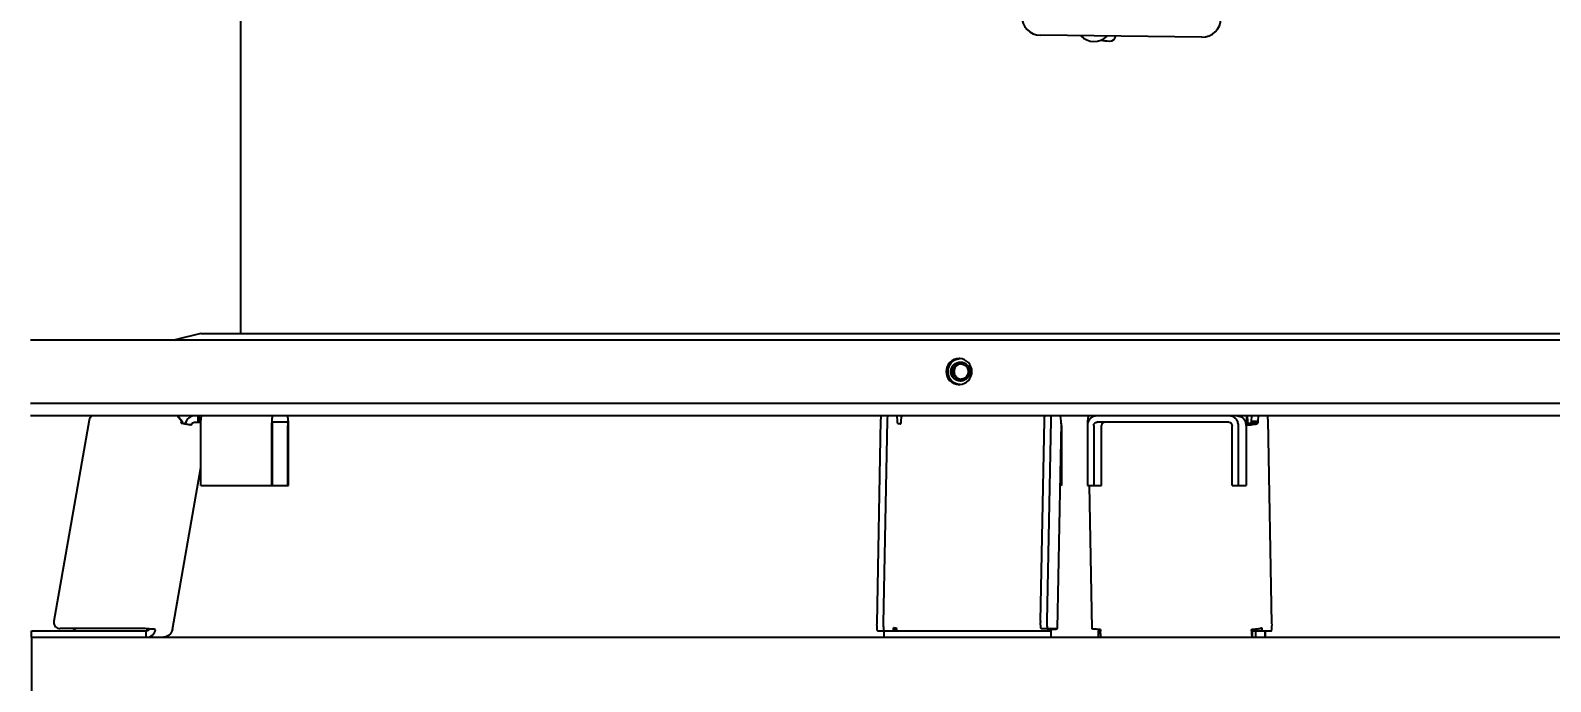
# Model space of a CAD drawing. Header units: millimetres. Extents: x 11802 to 19889, y -472 to 9054.
# Drawn here: x 15472.1 to 15952.6, y 6225.9 to 6431.7 of the extents above; entities that cross this region are included whole.
import ezdxf

# ---------------------------------------------------------------- set-up
doc = ezdxf.new("R2010")
doc.units = ezdxf.units.MM
doc.header["$LTSCALE"] = 307.34
doc.header["$PDMODE"] = 3
doc.header["$PDSIZE"] = 8
doc.layers.get('0').update_dxf_attribs({"linetype": 'CONTINUOUS'})
doc.layers.get('Defpoints').update_dxf_attribs({"linetype": 'CONTINUOUS'})
doc.styles.get("Standard").update_dxf_attribs({"font": 'calibri.ttf'})
doc.dimstyles.new('DIMSTYLE_2', dxfattribs={"dimtxt": 35, "dimasz": 35, "dimexe": 1.5, "dimexo": 1, "dimgap": 0.875, "dimtad": 1, "dimdec": 0, "dimdsep": 46, "dimtxsty": 'Standard', "dimblk": '_FILLED', "dimblk1": '_FILLED', "dimblk2": '_FILLED', "dimcen": 0.09, "dimazin": 2, "dimtp": 0.01, "dimtm": 0.01, "dimtfac": 1, "dimtdec": 0, "dimtofl": 0, "dimtmove": 0, "dimatfit": 3, "dimldrblk": '_FILLED', "dimfxl": 1, "dimtolj": 1, "dimarcsym": 0})

# ---------------------------------------------------------------- blocks, each defined once
blk = doc.blocks.new('_FILLED')
at = {"color": 0, "linetype": 'ByBlock'}
blk.add_solid([(0, 0), (-1, 0.2142857143), (-1, -0.2142857143)], dxfattribs=at)
blk = doc.blocks.new('*D787')
at = {"color": 0, "linetype": 'Continuous', "lineweight": -2}
for p, q in [((15472.39475674964, 6239.921697949165), (15472.39475674964, 6132.831496677465)), ((16192.06070159304, 6224.921697981965), (16192.06070159304, 6132.831496677465)), ((16157.06070159304, 6134.331496677465), (15507.39475674964, 6134.331496677465))]:
    blk.add_line(p, q, dxfattribs=at)
at = {"layer": 'Defpoints', "color": 0}
for p in [(15472.39475674964, 6240.921697949165), (16192.06070159304, 6225.921697981965), (15472.39475674964, 6134.331496677465)]:
    blk.add_point(p, dxfattribs=at)
at = {"color": 0, "linetype": 'ByBlock', "lineweight": -2, "xscale": 35, "yscale": 35, "zscale": 35, "rotation": 180}
blk.add_blockref('_FILLED', (15472.39475674964, 6134.331496677465), dxfattribs=at)
at = {"color": 0, "linetype": 'ByBlock', "lineweight": -2, "xscale": 35, "yscale": 35, "zscale": 35}
blk.add_blockref('_FILLED', (16192.06070159304, 6134.331496677465), dxfattribs=at)
at = {"color": 0, "insert": (15822.91994787834, 6181.873163344131), "char_height": 35, "attachment_point": 2, "line_spacing_factor": 0.9}
blk.add_mtext('\\A1;720', dxfattribs=at)

msp = doc.modelspace()

# ---------------------------------------------------------------- linework, layer by layer
at = {"color": 0, "linetype": 'Continuous'}
for p, q in [((15538.44321711644, 6782.580348788365), (15538.44321711644, 6335.921697981965)), ((15842.30873194854, 6429.564678600766), (15791.31268306834, 6430.199500311465)), ((15472.08570197854, 6333.921697949165), (15982.50253684264, 6333.921697949165)), ((15525.95147421914, 6335.972999855265), (15517.82831867074, 6333.921697949165)), ((15525.95147421924, 6335.972999855265), (15972.76443733494, 6335.972999855265)), ((15472.08570230604, 6313.921697949165), (16132.08570125374, 6313.921697949165)), ((16132.08570158904, 6309.921697949165), (15472.08570197064, 6309.921697949165)), ((15519.82925654044, 6308.246631262765), (15518.43233438764, 6309.921697949165)), ((15518.65356828394, 6309.921697949165), (15520.05049043684, 6308.246631262765)), ((15524.95956293814, 6309.921697949165), (15524.95956293814, 6307.921697949165)), ((15525.29141378264, 6309.921697949165), (15525.29141378264, 6307.921697949165)), ((15746.15640117924, 6308.246631262765), (15746.00092376674, 6309.921697949165)), ((15797.83728314394, 6308.246631262765), (15797.68180573154, 6309.921697949165)), ((15806.33412041574, 6308.246631262765), (15806.48959782824, 6309.921697949165)), ((15808.47732405764, 6309.921697949165), (15808.46877394074, 6309.829581572565)), ((15856.48707124234, 6309.921697949165), (15856.48707124234, 6307.921697949165)), ((15858.01500238054, 6308.246631262765), (15858.17047979294, 6309.921697949165)), ((15860.15820602234, 6309.921697949165), (15860.00272860994, 6308.246631262765)), ((15490.61813712014, 6308.563543124165), (15479.48641667484, 6245.042598591165)), ((15519.71879257564, 6307.616290659766), (15519.82925654044, 6308.246631262765)), ((15519.94002647204, 6307.616290659766), (15519.71879257564, 6307.616290659766)), ((15519.71879257564, 6307.616290659766), (15519.93266128204, 6307.578503069965)), ((15519.82925654044, 6308.246631262765), (15520.05049043684, 6308.246631262765)), ((15520.05049043684, 6308.246631262765), (15519.94002647204, 6307.616290659766)), ((15521.02756403114, 6307.389942123065), (15521.23295000424, 6307.355560226865)), ((15521.02940752104, 6307.442642482165), (15522.98693572264, 6307.095346126765)), ((15523.96569982344, 6307.921697949165), (15525.97496214564, 6307.921697949165)), ((15525.95342605284, 6287.921697949165), (15525.95342605284, 6306.921697949165)), ((15548.32881728264, 6306.921697949165), (15548.32881728264, 6287.921697949165)), ((15548.55005117894, 6306.921697949165), (15548.55005117894, 6287.921697949165)), ((15553.30657995094, 6307.921697949165), (15548.66066812714, 6307.921697949165)), ((15553.41719689914, 6287.921697949165), (15553.41719689914, 6306.921697949165)), ((15553.63843079554, 6287.921697949165), (15553.63843079554, 6306.921697949165)), ((15739.66438900324, 6244.318234692065), (15740.91747784274, 6308.563543124165)), ((15742.90520407214, 6308.563543124165), (15741.65211523264, 6244.318234692065)), ((15746.14410654174, 6307.616290659766), (15746.15640117924, 6308.246631262765)), ((15791.35939950654, 6245.042598591165), (15792.59835980744, 6308.563543124165)), ((15794.58608603684, 6308.563543124165), (15793.34712573594, 6245.042598591165)), ((15797.84282867214, 6307.557787529565), (15796.57769473224, 6242.694932151965)), ((15797.82498850654, 6307.616290659766), (15797.83728314394, 6308.246631262765)), ((15797.82498850654, 6307.616290659766), (15797.84283823284, 6307.558377656465)), ((15797.99075944434, 6306.921697949165), (15797.99075944434, 6287.921697949165)), ((15806.18064411534, 6306.921697949165), (15806.18064411534, 6287.921697949165)), ((15806.33412041574, 6308.246631262765), (15806.50816066284, 6308.246631262765)), ((15806.34197893784, 6307.843728326965), (15806.33412041574, 6308.246631262765)), ((15808.16837034484, 6306.921697949165), (15808.16837034484, 6287.921697949165)), ((15850.90448427714, 6307.921697949165), (15809.16223345954, 6307.921697949165)), ((15810.65875101764, 6287.921697949165), (15810.65875101764, 6306.921697949165)), ((15851.89834739184, 6287.921697949165), (15851.89834739184, 6306.921697949165)), ((15853.88607362134, 6287.921697949165), (15853.88607362134, 6306.921697949165)), ((15856.59768819044, 6307.921697949165), (15856.18296004784, 6307.921697949165)), ((15856.37645429414, 6306.921697949165), (15856.37645429414, 6287.921697949165)), ((15856.70662461864, 6307.095346126765), (15856.92449747504, 6307.442642482165)), ((15858.01500238054, 6308.246631262765), (15860.00272860994, 6308.246631262765)), ((15858.02729701794, 6307.616290659766), (15858.01500238054, 6308.246631262765)), ((15858.02729701794, 6307.616290659766), (15860.01502324734, 6307.616290659766)), ((15860.00272860994, 6308.246631262765), (15860.01502324734, 6307.616290659766)), ((15864.50701455654, 6244.318234692065), (15863.25392571694, 6308.563543124165)), ((15516.97782909864, 6242.403854851465), (15525.95342605284, 6293.621310326966)), ((15525.95342605284, 6287.921697949165), (15553.63843079554, 6287.921697949165)), ((15797.99075944434, 6287.921697949165), (15797.45983160494, 6287.921697949165)), ((15806.18064411534, 6287.921697949165), (15810.65875101764, 6287.921697949165)), ((15806.71157195474, 6287.921697949165), (15807.59432952464, 6242.663109282365)), ((15851.89834739184, 6287.921697949165), (15856.37645429414, 6287.921697949165)), ((15472.39475674964, 6239.921697949165), (15472.39475674964, 6241.921697949165)), ((15472.39475774544, 6241.921697949165), (15508.71324713824, 6241.921697949165)), ((15508.34172160354, 6242.695302235865), (15481.44394487644, 6242.695302235865)), ((15487.06908511584, 6241.970938336765), (15508.98892694194, 6241.970938336765)), ((15508.60263019004, 6241.921697949165), (15508.60263019004, 6239.921697949165)), ((15508.71324713824, 6239.921697949165), (15508.71324713824, 6241.921697949165)), ((15516.97781585204, 6242.403790535966), (15516.95915295344, 6242.400753416165)), ((15739.88226185954, 6241.970938336765), (15744.86371019264, 6241.970938336765)), ((15741.78083314634, 6241.921697949165), (15741.78083314634, 6239.921697949165)), ((15741.78083414214, 6241.921697949165), (15794.57541025894, 6241.921697949165)), ((15744.86371019264, 6241.970938336765), (15744.88225452354, 6242.921697949165)), ((15791.57727236284, 6242.695302235865), (15796.55872069594, 6242.695302235865)), ((15793.90835642874, 6242.400753416165), (15793.72357420544, 6242.695302235865)), ((15794.57541025894, 6241.921697949165), (15794.57541025894, 6239.921697949165)), ((15795.54028580754, 6242.492453909165), (15794.61464252944, 6242.695302235865)), ((15796.57707395624, 6242.663105241365), (15796.55872069594, 6242.695302235865)), ((15810.27892690164, 6241.921697949165), (15809.59599330084, 6241.921697949165)), ((15809.59599330084, 6241.921697949165), (15809.59599330084, 6239.921697949165)), ((15858.29528592144, 6241.921697949165), (15862.39056941754, 6241.921697949165)), ((15858.29528592144, 6239.921697949165), (15858.29528592144, 6241.921697949165)), ((15859.23945588034, 6241.921697949165), (15859.23945588034, 6239.921697949165)), ((15859.30769336704, 6241.970938336765), (15859.29822484354, 6242.456385332765)), ((15859.30769336704, 6241.970938336765), (15864.28914170014, 6241.970938336765)), ((15861.27687526554, 6242.921697949165), (15861.29541959644, 6241.970938336765)), ((15862.27950840464, 6241.921697949165), (15862.27950840464, 6239.921697949165)), ((15862.32920156044, 6241.921697949165), (15862.32920156044, 6239.921697949165)), ((15862.39057041334, 6241.921697949165), (15862.39057041334, 6239.921697949165)), ((15472.39475774524, 6239.921697949165), (16367.74833289994, 6239.921697981207))]:
    msp.add_line(p, q, dxfattribs=at)
for centre, radius, start, end in [((15791.38736797544, 6436.199035473965), 6, 89.28679325289703, 269.286793252897), ((15842.38341685574, 6435.564213763165), 5.9999999999, 269.2867932529025, 89.28679325288513), ((15808.24199323074, 6434.279710329265), 6, 225.7243527933834, 313.3996083692808), ((15813.18673420444, 6430.388879099365), 1.9999999999, 270.3863397180998, 345.029887962406), ((15814.43167433944, 6458.439299627566), 30.0780335449, 262.1148543603011, 267.4587533917989), ((15765.58176573474, 6324.035525532565), 3.9861724314, 86.76171805050348, 89.99506772790666), ((15766.08226257164, 6323.921785285665), 4.1295103782, 173.6443440176016, 186.8305248226074), ((15766.10813152504, 6323.916585245365), 4.1557966204, 164.3709083838078, 173.6125734526975), ((15766.10741333934, 6323.926463366665), 4.15503934, 186.8533273892075, 194.8188646646045), ((15766.04646225574, 6323.921761862865), 4.0373635996, 173.5894281793066, 186.8890117938998), ((15766.03741513234, 6323.920737025065), 4.0284879811, 164.1598129041921, 173.5605766492031), ((15766.03543513054, 6323.922248633665), 4.0264748777, 186.9147096202017, 195.020094588993), ((15766.06812306224, 6323.925486544165), 4.1148699377, 150.4327841379031, 164.3401855713044), ((15766.03719668334, 6323.918439665666), 4.0289055426, 150.1343004321116, 164.1275344143019), ((15766.08137462234, 6323.915457820665), 4.1313450386, 145.2676083764994, 150.4024972847048), ((15766.01490893854, 6323.928623908265), 4.0045069292, 144.8858170295889, 150.1018663901891), ((15766.02599038124, 6323.966801111065), 4.0550364144, 112.7560689804758, 123.9814073291807), ((15765.98885537134, 6323.955924623965), 3.9664200918, 123.455026480604, 123.7927375032921), ((15766.04436060934, 6323.950280827165), 2.4299123902, 85.48106512080756, 90.00003447289596), ((15766.43360526424, 6323.950353914065), 2.4298562573, 94.67060087828868, 99.09596783448237), ((15766.06299220434, 6323.914542461966), 4.1090467503, 194.8165907645011, 202.0817753189047), ((15766.03680011824, 6323.924484605965), 4.0283731051, 195.045779055983, 208.752399824604), ((15766.05216115594, 6323.912152893365), 4.0981122898, 202.1077439610774, 208.4991945230004), ((15766.08472829664, 6323.929863611766), 4.1351836744, 208.4995451697207, 217.3365382376027), ((15766.01864939584, 6323.917235779765), 4.0089740806, 208.7863554246144, 217.5788206135874), ((15766.04721124684, 6323.901187612065), 4.0879624944, 217.335893700286, 224.4048143990906), ((15765.99758224424, 6323.901829065465), 3.9828822758, 217.5879956273988, 217.7697369599993), ((15766.01519848684, 6323.918636039965), 4.0071024138, 217.8054231359049, 234.3755815171191), ((15766.03737420404, 6323.894665334265), 4.0763715907, 224.4360684356151, 233.9235756509142), ((15766.03038124554, 6323.884602048465), 4.0641202273, 233.9197132273825, 247.1086802916827), ((15765.99074812234, 6323.890684961065), 3.9701423432, 234.4274473945023, 235.2744469962071), ((15765.58176183724, 6323.806327564065), 3.98462963, 270.0049901766025, 273.2383770929821), ((15766.04437949454, 6323.892591871465), 2.4293891906, 269.9995201249688, 274.6661374497609), ((15766.43353352674, 6323.892465977665), 2.4292760396, 260.9079770224335, 265.4766604566244), ((15853.39478882714, 6306.980145406065), 2.9415525441, 87.87191533919841, 89.99851727417989), ((15794.98867318254, 6306.926253786565), 3.001441098, 13.51928478519145, 17.89996727769745), ((15794.97696457314, 6306.923527493265), 3.0134601318, 12.37350650890278, 13.51951643779819), ((15794.95998849904, 6306.920123306965), 3.0307713544, 0.0297681162973843, 12.3675972110856), ((15853.33901869874, 6306.918258430565), 3.0374375428, 0.06488032720523984, 19.4367253373931), ((15481.47197060314, 6244.694990127765), 2.0157519803, 170.0699319676096, 179.9911286332996), ((15487.06961114534, 6243.944473694465), 1.9735354278, 263.0099348913885, 269.9847282850951), ((15809.16556562074, 6244.696610900365), 17.8095272023, 178.8868384107986, 180.0042101599049), ((15811.15329186024, 6244.696610900265), 17.8095272124, 178.8868384111018, 180.0042101596453), ((15769.43891619454, 6242.873231858765), 24.4740013332, 357.7588569532001, 358.8938178874997), ((15834.73248736034, 6242.873231858665), 24.4740013283, 181.1061821125007, 182.2411430470016), ((15857.96788539824, 6259.569252854465), 17.1684994485, 270.0019731181065, 270.7753741307048), ((15882.43792179324, 6242.873231883165), 24.4740062549, 181.1061819473007, 182.2411399627016), ((15514.02279798264, 6242.868624835265), 2.9469268868, 270.0012184357096, 272.052018279299)]:
    msp.add_arc(centre, radius, start, end, dxfattribs=at)
for points, knots in [([(15765.58210888194, 6328.021697949165), (15764.54194785494, 6328.021697949165), (15762.37114309574, 6327.127707582065), (15761.07851893284, 6323.921549841065), (15762.37170508014, 6320.714368232465), (15764.54382709874, 6319.821697949165), (15765.58467031754, 6319.821697949165)], [0, 0, 0, 0, 0.249394755, 0.4999247446, 0.7504416789, 1, 1, 1, 1]), ([(15765.98430601494, 6327.921695498765), (15765.60062732324, 6327.921672749465), (15764.82873002564, 6327.808559785065), (15764.12266036054, 6327.476904661165), (15763.80223830594, 6327.265183476566)], [0, 0, 0, 0, 0.4997566942, 1, 1, 1, 1]), ([(15765.80685457984, 6319.828060787465), (15766.81177809604, 6319.884838235865), (15768.85668027074, 6320.826730414265), (15770.06205545704, 6323.921716563666), (15768.85666676834, 6327.016640493565), (15766.81181947804, 6327.958558671865), (15765.80693902174, 6328.015333020765)], [0, 0, 0, 0, 0.2495418355, 0.5000031109, 0.7504688665, 1, 1, 1, 1]), ([(15763.78277106984, 6327.252237776365), (15763.47889544804, 6327.048866584265), (15763.10833464354, 6326.718366384665), (15762.80957953794, 6326.332142349365), (15762.73919281394, 6326.232047364165)], [0, 0, 0, 0, 0.7492593252, 1, 1, 1, 1]), ([(15763.62722260524, 6322.084689917665), (15763.38951241774, 6322.393496769965), (15763.03229316334, 6323.113261217365), (15762.94989114074, 6324.309074444065), (15763.32759928874, 6325.447653065965), (15764.11009782274, 6326.354342718365), (15765.17855549464, 6326.891244820765), (15766.37064191484, 6326.975053424365), (15767.50251537994, 6326.594629009465), (15768.10452624924, 6326.066812750965), (15768.34169753474, 6325.758705980565)], [0, 0, 0, 0, 0.1252309211, 0.2506122261, 0.3759209009, 0.5009748958, 0.6257427144, 0.7503608969, 0.8750529842, 1, 1, 1, 1]), ([(15764.11260304504, 6322.416269867365), (15763.97393170464, 6322.596416375165), (15763.74559166954, 6322.997903241565), (15763.58192831934, 6323.669248491665), (15763.60781322464, 6324.360445753465), (15763.82172403954, 6325.017756767365), (15764.20708947854, 6325.590670040665), (15764.73451753424, 6326.034906872765), (15765.36269003594, 6326.316047001365), (15765.81805242544, 6326.380193786965), (15766.04435914734, 6326.380193217265)], [0, 0, 0, 0, 0.1251129196, 0.2503667696, 0.3756651055, 0.5008905239, 0.6259487531, 0.7507966824, 0.8754545588, 1, 1, 1, 1]), ([(15768.34169753474, 6325.758705980565), (15768.57940772214, 6325.449899128265), (15768.93662697654, 6324.730134680865), (15769.01902899914, 6323.534321454165), (15768.64132085114, 6322.395742832265), (15767.85882231724, 6321.489053179965), (15766.79036464524, 6320.952151077465), (15765.59827822504, 6320.868342473865), (15764.46640476004, 6321.248766888765), (15763.86439389074, 6321.776583147365), (15763.62722260524, 6322.084689917665)], [0, 0, 0, 0, 0.1252309211, 0.2506122261, 0.3759209009, 0.5009748958, 0.6257427144, 0.7503608969, 0.8750529842, 1, 1, 1, 1]), ([(15766.04947274364, 6326.349654570065), (15765.84165312454, 6326.316384269765), (15765.43250454114, 6326.194829155365), (15764.88751557284, 6325.861113155365), (15764.44532698024, 6325.398031852865), (15764.13593200114, 6324.836596164865), (15763.97968879024, 6324.214272067865), (15763.98707700914, 6323.572391092965), (15764.15727133974, 6322.954093436365), (15764.37273259004, 6322.583735858565), (15764.50164285184, 6322.416269867365)], [0, 0, 0, 0, 0.124557273, 0.2492606552, 0.37415618, 0.4992399098, 0.6244579177, 0.7497218416, 0.8749280715, 1, 1, 1, 1]), ([(15766.23580988004, 6326.372639471265), (15766.57184902314, 6326.346069441965), (15767.24087330884, 6326.148819734765), (15767.77007040514, 6325.694796762965), (15767.97611524974, 6325.427126030965)], [0, 0, 0, 0, 0.4994798376, 1, 1, 1, 1]), ([(15767.97611524974, 6325.427126030965), (15768.10977836524, 6325.253485656465), (15768.33157178634, 6324.868028700565), (15768.49895299574, 6324.223953050565), (15768.49075404994, 6323.557880208065), (15768.30714950964, 6322.917933481265), (15767.96139110314, 6322.349794320166), (15767.47793476254, 6321.894249734965), (15766.89200919524, 6321.584097623365), (15766.45945946084, 6321.489011535565), (15766.24200901444, 6321.471254552465)], [0, 0, 0, 0, 0.1250923568, 0.2503223698, 0.3756039985, 0.5008267958, 0.6258992207, 0.7507720666, 0.875451747, 1, 1, 1, 1]), ([(15763.72917190134, 6320.627664393965), (15764.05683198004, 6320.400565468165), (15764.78476340584, 6320.043615491165), (15765.58636210044, 6319.921676786065), (15765.98461412504, 6319.921700399465)], [0, 0, 0, 0, 0.5002601043, 1, 1, 1, 1]), ([(15766.04435914744, 6321.463202680965), (15765.67613894904, 6321.463203607866), (15764.92887419214, 6321.635762727765), (15764.33769239674, 6322.123858612566), (15764.11260304504, 6322.416269867365)], [0, 0, 0, 0, 0.4994632639, 1, 1, 1, 1]), ([(15764.50164285184, 6322.416269867365), (15764.68835585984, 6322.173712924665), (15765.15713398094, 6321.755607145065), (15765.74800459684, 6321.541982248365), (15766.04965788704, 6321.493711807265)], [0, 0, 0, 0, 0.5004957685, 1, 1, 1, 1]), ([(15491.54181046064, 6309.924424768065), (15491.30304996944, 6309.778090325565), (15490.88284487044, 6309.378163609565), (15490.66659823224, 6308.840076803265), (15490.61813712014, 6308.563543124165)], [0, 0, 0, 0, 0.4993655952, 1, 1, 1, 1]), ([(15523.96569982344, 6309.921697949165), (15523.28536611884, 6309.921697949165), (15521.87784997704, 6309.417587342865), (15521.14730178824, 6308.115382625365), (15521.02940752104, 6307.442642482165)], [0, 0, 0, 0, 0.4990249928, 1, 1, 1, 1]), ([(15525.97269243134, 6307.929013841165), (15525.98331228884, 6308.198278428465), (15526.01112687844, 6308.681993102765), (15526.07460053164, 6309.298208753466), (15526.15037310924, 6309.690285144265), (15526.21634519514, 6309.871512803965), (15526.26467130664, 6309.921697949165), (15526.28527689734, 6309.921697949165)], [0, 0, 0, 0, 0.3951400633, 0.7087138522, 0.9130054219, 0.9697852242, 1, 1, 1, 1]), ([(15548.66066812714, 6309.921697949165), (15548.64006254174, 6309.921697949165), (15548.59173640944, 6309.871512854065), (15548.52576438384, 6309.690285150666), (15548.44999173354, 6309.298208759365), (15548.38651810094, 6308.681992888465), (15548.35870349634, 6308.198278026365), (15548.34808363984, 6307.929013304665)], [0, 0, 0, 0, 0.0302147599, 0.0869945394, 0.291286051, 0.6048598456, 1, 1, 1, 1]), ([(15553.63843079554, 6306.921697949165), (15553.63843079554, 6307.304503233865), (15553.62417109774, 6308.011972185765), (15553.56771998994, 6308.846359897365), (15553.50071299844, 6309.384252712265), (15553.44296494524, 6309.665335216765), (15553.39734810464, 6309.830713968166), (15553.33547559334, 6309.921697949165), (15553.30657995094, 6309.921697949165)], [0, 0, 0, 0, 0.3762582771, 0.6959706735, 0.8193068676, 0.9120531116, 0.9715985513, 1, 1, 1, 1]), ([(15740.91747784274, 6308.563543124165), (15740.92012550474, 6308.699287579265), (15740.93566039844, 6309.153796688865), (15740.96322571174, 6309.610222939566), (15741.02028057344, 6309.924413218165)], [0, 0, 0, 0, 0.2983313424, 1, 1, 1, 1]), ([(15743.00800889964, 6309.924424768065), (15742.99250740244, 6309.839063149865), (15742.93151908204, 6309.387672775065), (15742.91238846464, 6308.931883739865), (15742.90520407214, 6308.563543124165)], [0, 0, 0, 0, 0.1906057681, 1, 1, 1, 1]), ([(15747.24690608464, 6307.442642482165), (15747.25327581174, 6307.769215559265), (15747.27647851414, 6308.364451187165), (15747.33886929544, 6309.127011009165), (15747.42235356554, 6309.625034178365), (15747.49392039314, 6309.853187811465), (15747.54922566544, 6309.921697949165), (15747.57371536924, 6309.921697949165)], [0, 0, 0, 0, 0.3870517858, 0.7036353184, 0.9131358075, 0.9709805195, 1, 1, 1, 1]), ([(15792.59835980744, 6308.563543124165), (15792.60100746944, 6308.699287579265), (15792.61654236324, 6309.153796688865), (15792.64410767644, 6309.610222939566), (15792.70116253824, 6309.924413218165)], [0, 0, 0, 0, 0.2983313424, 1, 1, 1, 1]), ([(15794.68889086434, 6309.924424768065), (15794.67338936714, 6309.839063149865), (15794.61240104674, 6309.387672775065), (15794.59327042944, 6308.931883739865), (15794.58608603684, 6308.563543124165)], [0, 0, 0, 0, 0.1906057681, 1, 1, 1, 1]), ([(15809.16223345954, 6309.921697949165), (15808.77432429754, 6309.921697949165), (15807.98935418474, 6309.765216899965), (15806.99833814994, 6309.096875240165), (15806.33549944174, 6308.099811451265), (15806.18064411534, 6307.311819624565), (15806.18064411534, 6306.921697949165)], [0, 0, 0, 0, 0.2493097663, 0.4989945853, 0.7492682481, 1, 1, 1, 1]), ([(15853.88607362134, 6306.921697949165), (15853.88607362134, 6307.311819466266), (15853.73121840724, 6308.099811085665), (15853.06837996834, 6309.096874855665), (15852.07736391674, 6309.765216785965), (15851.29239359664, 6309.921697949165), (15850.90448427714, 6309.921697949165)], [0, 0, 0, 0, 0.2507316501, 0.5010052872, 0.7506901324, 1, 1, 1, 1]), ([(15853.50401910064, 6309.919669196865), (15854.08754395114, 6309.897999149765), (15855.27047705734, 6309.490662583965), (15856.00770155094, 6308.481135576265), (15856.20335132794, 6307.929013304665)], [0, 0, 0, 0, 0.4992153791, 1, 1, 1, 1]), ([(15856.92449747504, 6307.442642482165), (15856.91812774804, 6307.769215559265), (15856.89492504554, 6308.364451187165), (15856.83253426434, 6309.127011009165), (15856.74904999424, 6309.625034178365), (15856.67748316654, 6309.853187811465), (15856.62217789424, 6309.921697949165), (15856.59768819044, 6309.921697949165)], [0, 0, 0, 0, 0.3870517858, 0.7036353184, 0.9131358075, 0.9709805195, 1, 1, 1, 1]), ([(15863.25392571694, 6308.563543124165), (15863.25127805494, 6308.699287579265), (15863.23574316124, 6309.153796688865), (15863.20817784794, 6309.610222939566), (15863.15112298624, 6309.924413218165)], [0, 0, 0, 0, 0.2983313424, 1, 1, 1, 1]), ([(15519.93266128204, 6307.578503069965), (15520.20864227694, 6307.529940533365), (15520.57354881324, 6307.466715321565), (15520.93869331344, 6307.404894049565), (15521.02756403114, 6307.389942123065)], [0, 0, 0, 0, 0.7566572918, 1, 1, 1, 1]), ([(15521.02940752104, 6307.442642482165), (15520.99020619424, 6307.442642482165), (15520.86848668434, 6307.464057921565), (15520.50501214634, 6307.515022319165), (15520.18118907284, 6307.573504613465), (15519.94002647204, 6307.616290659766)], [0, 0, 0, 0, 0.1065931557, 0.3340093221, 1, 1, 1, 1]), ([(15521.23295000424, 6307.355560226865), (15521.63088457354, 6307.289291149265), (15522.15302765234, 6307.200912243565), (15522.73810642244, 6307.122471410165), (15522.92472266094, 6307.095346126765), (15522.98693572264, 6307.095346126765)], [0, 0, 0, 0, 0.6823963813, 0.8947634873, 1, 1, 1, 1]), ([(15522.98693572264, 6307.095346126765), (15523.02623360064, 6307.319591636865), (15523.26976274944, 6307.753645708265), (15523.73892307434, 6307.921697949165), (15523.96569982344, 6307.921697949165)], [0, 0, 0, 0, 0.500974935, 1, 1, 1, 1]), ([(15525.95342605284, 6306.921697949165), (15525.95342605284, 6307.175702749565), (15525.95805636394, 6307.511581653465), (15525.96946711904, 6307.847236623965), (15525.97269243134, 6307.929013841165)], [0, 0, 0, 0, 0.7563142203, 1, 1, 1, 1]), ([(15548.34808363984, 6307.929013304665), (15548.34485833054, 6307.847236115866), (15548.33344759544, 6307.511581323765), (15548.32881728264, 6307.175702599065), (15548.32881728264, 6306.921697949165)], [0, 0, 0, 0, 0.2436858247, 1, 1, 1, 1]), ([(15548.55005117894, 6306.921697949165), (15548.55005117894, 6307.049306429565), (15548.55542279984, 6307.280205897365), (15548.57417650864, 6307.607145911865), (15548.60696886724, 6307.779242157065), (15548.63162896764, 6307.921697949165), (15548.66066812714, 6307.921697949165)], [0, 0, 0, 0, 0.377202992, 0.6976465521, 0.9141619913, 1, 1, 1, 1]), ([(15553.30657995094, 6307.921697949165), (15553.33561915934, 6307.921697949165), (15553.36027922164, 6307.779241951765), (15553.39307160794, 6307.607145634465), (15553.41182528084, 6307.280205666165), (15553.41719689914, 6307.049306311865), (15553.41719689914, 6306.921697949165)], [0, 0, 0, 0, 0.0858381535, 0.3023537916, 0.6227973545, 1, 1, 1, 1]), ([(15746.14410654174, 6307.616290659766), (15746.16799864834, 6307.578205871765), (15746.30652923304, 6307.533982880165), (15746.53816126204, 6307.483363138365), (15746.87281222494, 6307.451078688665), (15747.11727185184, 6307.442642482165), (15747.24690608464, 6307.442642482165)], [0, 0, 0, 0, 0.1194837274, 0.3471913748, 0.6554797032, 1, 1, 1, 1]), ([(15808.16837034484, 6306.921697949165), (15808.16837034484, 6307.176584424265), (15808.37898755734, 6307.706768584065), (15808.90845403924, 6307.921697949165), (15809.16223345954, 6307.921697949165)], [0, 0, 0, 0, 0.5010881945, 1, 1, 1, 1]), ([(15811.65261413234, 6307.921697949165), (15811.39883456024, 6307.921697949165), (15810.86936805354, 6307.706768404665), (15810.65875101764, 6307.176584272365), (15810.65875101764, 6306.921697949165)], [0, 0, 0, 0, 0.4989121041, 1, 1, 1, 1]), ([(15850.90448427714, 6307.921697949165), (15851.15826384934, 6307.921697949165), (15851.68773035604, 6307.706768404665), (15851.89834739184, 6307.176584272365), (15851.89834739184, 6306.921697949165)], [0, 0, 0, 0, 0.4989121041, 1, 1, 1, 1]), ([(15856.59768819044, 6307.921697949165), (15856.62142347614, 6307.921697949165), (15856.64787082414, 6307.810554393365), (15856.67541406774, 6307.667848859265), (15856.69699585654, 6307.398044643365), (15856.70450142154, 6307.204201502365), (15856.70662461864, 6307.095346126765)], [0, 0, 0, 0, 0.0845874863, 0.2946151106, 0.6119889157, 1, 1, 1, 1]), ([(15856.70662461864, 6307.095346126765), (15857.09550742974, 6307.095346126765), (15857.83341917164, 6307.119319488766), (15858.82043813584, 6307.221213027266), (15859.50362740514, 6307.351609600565), (15859.86805347714, 6307.491953792065), (15859.98702797164, 6307.571665288066), (15860.01502324734, 6307.616290659766)], [0, 0, 0, 0, 0.3440663148, 0.6520092252, 0.8794062756, 0.9533912598, 1, 1, 1, 1]), ([(15858.02729701794, 6307.616290659766), (15858.00340491134, 6307.578205871765), (15857.86487432664, 6307.533982880165), (15857.63324229774, 6307.483363138365), (15857.29859133474, 6307.451078688665), (15857.05413170784, 6307.442642482165), (15856.92449747504, 6307.442642482165)], [0, 0, 0, 0, 0.1194837274, 0.3471913748, 0.6554797032, 1, 1, 1, 1]), ([(15479.45621864704, 6244.695302235865), (15479.45621864704, 6244.185516374965), (15479.87731559054, 6243.125024005865), (15480.93637302544, 6242.695302235865), (15481.44394487644, 6242.695302235865)], [0, 0, 0, 0, 0.5010881177, 1, 1, 1, 1]), ([(15485.53904981994, 6242.694251037865), (15485.69806302854, 6242.501304941465), (15486.09263336924, 6242.172818602865), (15486.58159478104, 6242.015956007265), (15486.82943733574, 6241.985607025765)], [0, 0, 0, 0, 0.5003331803, 1, 1, 1, 1]), ([(15509.63455027464, 6242.576903277765), (15509.52930901214, 6242.585722013565), (15509.09817089334, 6242.623040236165), (15508.66734862454, 6242.663895387465), (15508.34172160354, 6242.695302235865)], [0, 0, 0, 0, 0.2440451442, 1, 1, 1, 1]), ([(15509.64445768794, 6242.572523510466), (15509.57539765554, 6242.386099915565), (15509.31799517064, 6242.047582247766), (15508.91136254474, 6241.921697949165), (15508.71324713824, 6241.921697949165)], [0, 0, 0, 0, 0.5008674678, 1, 1, 1, 1]), ([(15508.71324713824, 6239.921697949165), (15509.39358084284, 6239.921697949165), (15510.80109698454, 6240.425808555365), (15511.53164517344, 6241.728013272865), (15511.64953944054, 6242.400753416165)], [0, 0, 0, 0, 0.4990249928, 1, 1, 1, 1]), ([(15510.94463514874, 6242.492453907365), (15510.85081587894, 6242.495365717565), (15510.41357287144, 6242.514571529066), (15509.97711653164, 6242.548197794365), (15509.63455027464, 6242.576903277765)], [0, 0, 0, 0, 0.2144829373, 1, 1, 1, 1]), ([(15511.64953944054, 6242.400753416165), (15511.57226445274, 6242.400753416165), (15511.33694875364, 6242.437751050365), (15511.10253067624, 6242.468394759165), (15510.94463513734, 6242.492453909165)], [0, 0, 0, 0, 0.3260644295, 1, 1, 1, 1]), ([(15516.95915295344, 6242.400753416165), (15516.84412770534, 6241.744384758265), (15516.14500546154, 6240.473708298165), (15514.79176799574, 6239.947346776765), (15514.12831806134, 6239.923587723565)], [0, 0, 0, 0, 0.5009381775, 1, 1, 1, 1]), ([(15739.88226185954, 6241.970938336765), (15739.85979905824, 6241.970938336765), (15739.81476793084, 6242.048694913265), (15739.78190446944, 6242.180445637465), (15739.74057086694, 6242.409892246365), (15739.69495708234, 6242.838272799965), (15739.66107151374, 6243.485673816966), (15739.65876600504, 6244.029946071765), (15739.66438900324, 6244.318234692065)], [0, 0, 0, 0, 0.0282965197, 0.0901270656, 0.1865395701, 0.3138196787, 0.6367720989, 1, 1, 1, 1]), ([(15741.65211523264, 6244.318234692065), (15741.64661505744, 6244.036243152465), (15741.64890324424, 6243.501861526365), (15741.68031887664, 6242.865283686565), (15741.72545961304, 6242.438120514766), (15741.76260367984, 6242.205911489165), (15741.80053280564, 6242.063019425465), (15741.83705355474, 6241.981124255965), (15741.86136997404, 6241.972473165465)], [0, 0, 0, 0, 0.3564007039, 0.6755611457, 0.8031540088, 0.9016852842, 0.9673863617, 1, 1, 1, 1]), ([(15741.86136997404, 6241.972473165465), (15741.86277089954, 6241.971974755965), (15741.86561197594, 6241.971204190665), (15741.86854630504, 6241.970938336765), (15741.86998808894, 6241.970938336765)], [0, 0, 0, 0, 0.5077099419, 1, 1, 1, 1]), ([(15744.86630459724, 6242.453195794965), (15744.95582379224, 6242.445976431765), (15745.32362082074, 6242.419717130665), (15745.69229912044, 6242.406090288165), (15745.97118684264, 6242.402325480265)], [0, 0, 0, 0, 0.2435699394, 1, 1, 1, 1]), ([(15745.98505406644, 6242.748049771465), (15745.85541971124, 6242.748049771465), (15745.61095995424, 6242.756485988165), (15745.27630893314, 6242.788770476065), (15745.04467701014, 6242.839390213965), (15744.90614659654, 6242.883613214765), (15744.88225452354, 6242.921697949165)], [0, 0, 0, 0, 0.3445206213, 0.652808969, 0.8805164411, 1, 1, 1, 1]), ([(15745.87611763824, 6241.921697949165), (15745.89051802354, 6241.921697949165), (15745.91556655344, 6241.978319940865), (15745.93456665134, 6242.064754097065), (15745.95696647364, 6242.220947829965), (15745.96632045164, 6242.337601002765), (15745.97079172454, 6242.404519025865)], [0, 0, 0, 0, 0.0865482099, 0.2864850314, 0.5969170897, 1, 1, 1, 1]), ([(15791.57727236284, 6242.695302235865), (15791.55800861474, 6242.695302235865), (15791.51676026734, 6242.755958142265), (15791.48634907504, 6242.866210608465), (15791.44785036094, 6243.053598846966), (15791.40317902934, 6243.412194007366), (15791.36554493634, 6243.968452547565), (15791.35603846654, 6244.440098613265), (15791.35603846654, 6244.695302235865)], [0, 0, 0, 0, 0.0284014287, 0.0879468283, 0.1806930304, 0.3040291871, 0.6237415779, 1, 1, 1, 1]), ([(15793.34376469594, 6244.695302235865), (15793.34376469594, 6244.440098712665), (15793.35327116114, 6243.968452744765), (15793.39090523294, 6243.412194270365), (15793.43557656064, 6243.053599060465), (15793.47407526274, 6242.866210724065), (15793.50448648984, 6242.755958223065), (15793.54573483064, 6242.695302235865), (15793.56499859224, 6242.695302235865)], [0, 0, 0, 0, 0.3762582771, 0.6959706735, 0.8193068676, 0.9120531116, 0.9715985513, 1, 1, 1, 1]), ([(15793.68910459164, 6242.688250298465), (15793.68638609514, 6242.586210237565), (15793.67835244114, 6242.405441817466), (15793.65612103854, 6242.155389251266), (15793.63025596784, 6242.022651154565), (15793.60355445654, 6241.921697949165), (15793.58154714424, 6241.921697949165)], [0, 0, 0, 0, 0.391504718, 0.7076190295, 0.9155928517, 1, 1, 1, 1]), ([(15793.90835642874, 6242.400753416165), (15794.05622309224, 6242.400753416165), (15794.60111130874, 6242.408129585165), (15795.14644310644, 6242.441275386065), (15795.54028580754, 6242.492453909165)], [0, 0, 0, 0, 0.2713046831, 1, 1, 1, 1]), ([(15795.54028579414, 6242.492453907365), (15795.68595594774, 6242.496399005565), (15795.93789009104, 6242.507039017065), (15796.27308454424, 6242.545533407565), (15796.45794883694, 6242.580781153265), (15796.57640429134, 6242.632794568065), (15796.57701785574, 6242.663107743065)], [0, 0, 0, 0, 0.4096220841, 0.7185723847, 0.9147736386, 1, 1, 1, 1]), ([(15808.63111776554, 6242.492453907365), (15808.48544761194, 6242.496399005565), (15808.23351346864, 6242.507039017065), (15807.89831901544, 6242.545533407565), (15807.71345472274, 6242.580781153265), (15807.59499926834, 6242.632794568065), (15807.59438570394, 6242.663107743065)], [0, 0, 0, 0, 0.4096220841, 0.7185723847, 0.9147736386, 1, 1, 1, 1]), ([(15810.26304713094, 6242.400753416165), (15810.11518046754, 6242.400753416165), (15809.57029225104, 6242.408129585165), (15809.02496045324, 6242.441275386065), (15808.63111775214, 6242.492453909165)], [0, 0, 0, 0, 0.2713046831, 1, 1, 1, 1]), ([(15810.58985641554, 6239.921697949165), (15810.56923821544, 6239.921697949165), (15810.52085800274, 6239.971905703165), (15810.45494825184, 6240.153342155165), (15810.37906671694, 6240.545673794965), (15810.31562061524, 6241.162467405265), (15810.28780825574, 6241.646617491066), (15810.27720636204, 6241.916167434665)], [0, 0, 0, 0, 0.0302067524, 0.0869876812, 0.2912620553, 0.604789752, 1, 1, 1, 1]), ([(15857.98263582064, 6241.916168582965), (15857.99323770344, 6241.646618567165), (15858.02105004624, 6241.162468269065), (15858.08449615734, 6240.545674350865), (15858.16037767444, 6240.153342374165), (15858.22628747784, 6239.971905790465), (15858.27466770514, 6239.921697949165), (15858.29528592144, 6239.921697949165)], [0, 0, 0, 0, 0.3952101331, 0.7087378503, 0.9130122896, 0.9697932407, 1, 1, 1, 1]), ([(15859.30509896244, 6242.453195794965), (15859.21557976754, 6242.445976431765), (15858.84778273894, 6242.419717130665), (15858.47910443924, 6242.406090288165), (15858.20021671704, 6242.402325480265)], [0, 0, 0, 0, 0.2435699394, 1, 1, 1, 1]), ([(15858.29528592144, 6241.921697949165), (15858.28088553614, 6241.921697949165), (15858.25583700634, 6241.978319940865), (15858.23683690834, 6242.064754097065), (15858.21443708604, 6242.220947829965), (15858.20508310804, 6242.337601002765), (15858.20061183524, 6242.404519025865)], [0, 0, 0, 0, 0.0865482099, 0.2864850314, 0.5969170897, 1, 1, 1, 1]), ([(15861.27687526554, 6242.921697949165), (15861.23238381894, 6242.850777149265), (15861.00839562894, 6242.741942667465), (15860.59871854534, 6242.623573866966), (15860.00183702574, 6242.520621914865), (15859.55246058684, 6242.473144515565), (15859.30509896244, 6242.453195794965)], [0, 0, 0, 0, 0.1224053147, 0.3377323075, 0.6371688469, 1, 1, 1, 1]), ([(15864.28914170014, 6241.970938336765), (15864.31160450144, 6241.970938336765), (15864.35663562884, 6242.048694913265), (15864.38949909024, 6242.180445637465), (15864.43083269284, 6242.409892246365), (15864.47644647734, 6242.838272799965), (15864.51033204594, 6243.485673816966), (15864.51263755464, 6244.029946071765), (15864.50701455654, 6244.318234692065)], [0, 0, 0, 0, 0.0282965197, 0.0901270656, 0.1865395701, 0.3138196787, 0.6367720989, 1, 1, 1, 1])]:
    msp.add_open_spline(points, degree=3, knots=knots, dxfattribs=at)
for points in [[(15765.80272790704, 6328.015493972465), (15765.34332292784, 6327.989854170665), (15764.88187695084, 6327.883920100165), (15764.45746725084, 6327.706193509865)], [(15763.75953382224, 6327.329314306465), (15763.34251412674, 6327.048301195965), (15762.97264743474, 6326.682534802965), (15762.68614407874, 6326.269267792665)], [(15764.44950193264, 6320.140554262965), (15764.87611204804, 6319.960840131565), (15765.34041406034, 6319.853741196565), (15765.80261235884, 6319.827932429365)], [(15745.97079172454, 6242.404519025865), (15745.97843252904, 6242.518872935865), (15745.98281907344, 6242.633462671765), (15745.98505406644, 6242.748049771465)]]:
    msp.add_open_spline(points, degree=3, dxfattribs=at)

# ---------------------------------------------------------------- dimensions: what is measured, and where the dimension line sits
dim = msp.add_linear_dim(base=(15472.39475674964, 6134.331496677465), p1=(16192.06070159304, 6225.921697981965), p2=(15472.39475674964, 6240.921697949165), angle=180, dimstyle='DIMSTYLE_2', dxfattribs=at)
dim.commit()
dim.dimension.update_dxf_attribs({"geometry": '*D787', "text_midpoint": (15822.91994787834, 6134.331496677465), "dimtype": 160})

doc.saveas('drawing.dxf')
